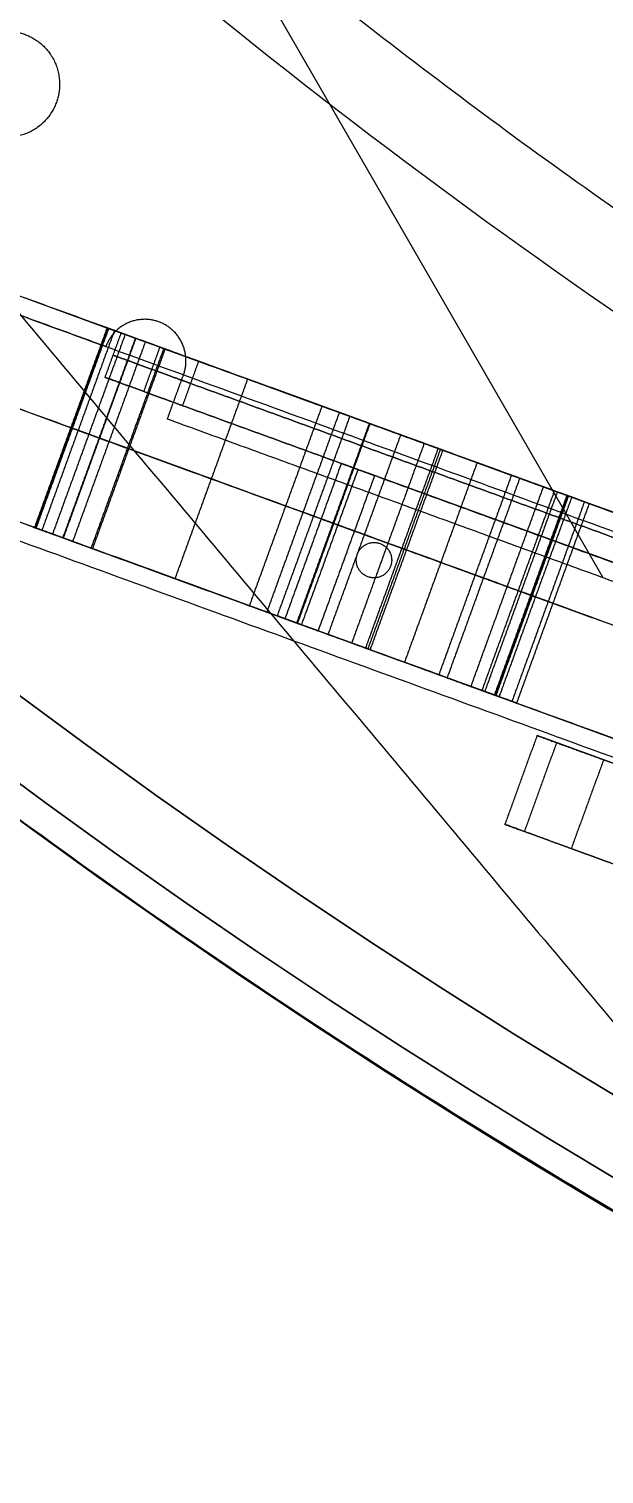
# Model space of a CAD drawing. Header units: millimetres. Extents: x -610 to 610, y -610 to 610.
# Drawn here: x -359.1 to -310.3, y -548 to -425.5 of the extents above; entities that cross this region are included whole.
import ezdxf

# ---------------------------------------------------------------- set-up
doc = ezdxf.new("R2010")
doc.units = ezdxf.units.MM
doc.layers.add('base', color=7, linetype='Continuous', true_color=0xffecbc)

msp = doc.modelspace()

# ---------------------------------------------------------------- linework, layer by layer
at = {"layer": 'base'}
for p, q in [((-310.39, -472.04, 230.97), (-343.47, -414.76, 230.97)), ((-310.39, -472.04, 212.97), (-343.47, -414.76, 212.97)), ((-398.66, -434.04, 122.97), (-295.06, -471.75, 122.97)), ((-404.82, -450.95, 122.97), (-301.22, -488.66, 122.97)), ((-332.6, -462.34, 221.97), (-352.63, -455.05, 221.97)), ((-287.49, -478.76, 221.97), (-329.78, -463.37, 221.97)), ((-301.71, -490.61, 105.6), (-316, -485.41, 105.6)), ((-79.8, -579.89, 106.31), (-318.73, -492.93, 106.31))]:
    msp.add_line(p, q, dxfattribs=at)
at = {"layer": 'base', "extrusion": (0, 0, -1)}
for centre, radius in [((0, 0, 3.53), 610), ((0, 0, 4.53), 610), ((0, 0, -2.48), 607.51), ((0, 0, 10.54), 607.51), ((0, 0, -4.97), 601.5), ((0, 0, 13.03), 601.5)]:
    msp.add_circle(centre, radius, dxfattribs=at)
at = {"layer": 'base'}
for centre, radius in [((0, 0, 249.47), 610), ((0, 0, 250.47), 610), ((0, 0, 243.46), 607.51), ((0, 0, 256.48), 607.51), ((0, 0, 240.97), 601.5), ((0, 0, 258.97), 601.5)]:
    msp.add_circle(centre, radius, dxfattribs=at)
for points, weights, degree, knots in [([(-495.2, -356.2, -4.03), (-851.4, 139, -4.03), (-356.2, 495.2, -4.03), (139, 851.4, -4.03), (495.2, 356.2, -4.03), (851.4, -139, -4.03), (356.2, -495.2, -4.03), (-139, -851.4, -4.03), (-495.2, -356.2, -4.03)], [1, 0.707106781187, 1, 0.707106781187, 1, 0.707106781187, 1, 0.707106781187, 1], 2, [0, 0, 0, 958.185759, 958.185759, 1916.371519, 1916.371519, 2874.557278, 2874.557278, 3832.743037, 3832.743037, 3832.743037]), ([(-610, 0, 249.97), (-610, -610, 249.97), (0, -610, 249.97), (610, -610, 249.97), (610, 0, 249.97), (610, 610, 249.97), (0, 610, 249.97), (-610, 610, 249.97), (-610, 0, 249.97)], [1, 0.707106781187, 1, 0.707106781187, 1, 0.707106781187, 1, 0.707106781187, 1], 2, [0, 0, 0, 958.185759, 958.185759, 1916.371519, 1916.371519, 2874.557278, 2874.557278, 3832.743037, 3832.743037, 3832.743037]), ([(32.65, -544.76, 240.97), (-510.36, -577.3, 240.97), (-544.65, -34.4, 240.97), (-578.93, 508.51, 240.97), (-36.14, 544.54, 240.97), (506.65, 580.56, 240.97), (544.42, 37.89, 240.97), (582.18, -504.79, 240.97), (39.63, -544.29, 240.97)], [1, 0.708239625255, 1, 0.708239625255, 1, 0.708239625255, 1, 0.708239625255, 1], 2, [654.018286, 654.018286, 654.018286, 1509.504571, 1509.504571, 2364.990855, 2364.990855, 3220.47714, 3220.47714, 4075.963425, 4075.963425, 4075.963425]), ([(32.65, -544.76, 244.97), (-510.36, -577.3, 244.97), (-544.65, -34.4, 244.97), (-578.93, 508.51, 244.97), (-36.14, 544.54, 244.97), (506.65, 580.56, 244.97), (544.42, 37.89, 244.97), (582.18, -504.79, 244.97), (39.63, -544.29, 244.97)], [1, 0.708239625255, 1, 0.708239625255, 1, 0.708239625255, 1, 0.708239625255, 1], 2, [654.018286, 654.018286, 654.018286, 1509.504571, 1509.504571, 2364.990855, 2364.990855, 3220.47714, 3220.47714, 4075.963425, 4075.963425, 4075.963425]), ([(32.65, -544.76, 242.97), (-510.36, -577.3, 242.97), (-544.65, -34.4, 242.97), (-578.93, 508.51, 242.97), (-36.14, 544.54, 242.97), (506.65, 580.56, 242.97), (544.42, 37.89, 242.97), (582.18, -504.79, 242.97), (39.63, -544.29, 242.97)], [1, 0.708239625255, 1, 0.708239625255, 1, 0.708239625255, 1, 0.708239625255, 1], 2, [654.018286, 654.018286, 654.018286, 1509.504571, 1509.504571, 2364.990855, 2364.990855, 3220.47714, 3220.47714, 4075.963425, 4075.963425, 4075.963425]), ([(-356.76, -431.75, 230.97), (-355.22, -427.52, 230.97), (-359.45, -425.98, 230.97), (-363.68, -424.44, 230.97), (-365.22, -428.67, 230.97), (-366.76, -432.9, 230.97), (-362.53, -434.44, 230.97), (-358.3, -435.98, 230.97), (-356.76, -431.75, 230.97)], [1, 0.707106781187, 1, 0.707106781187, 1, 0.707106781187, 1, 0.707106781187, 1], 2, [-676.770713, -676.770713, -676.770713, -669.70213, -669.70213, -662.633546, -662.633546, -655.564963, -655.564963, -648.496379, -648.496379, -648.496379]), ([(-356.76, -431.75, 212.97), (-355.22, -427.52, 212.97), (-359.45, -425.98, 212.97), (-363.68, -424.44, 212.97), (-365.22, -428.67, 212.97), (-366.76, -432.9, 212.97), (-362.53, -434.44, 212.97), (-358.3, -435.98, 212.97), (-356.76, -431.75, 212.97)], [1, 0.707106781187, 1, 0.707106781187, 1, 0.707106781187, 1, 0.707106781187, 1], 2, [-676.770713, -676.770713, -676.770713, -669.70213, -669.70213, -662.633546, -662.633546, -655.564963, -655.564963, -648.496379, -648.496379, -648.496379]), ([(-356.76, -431.75, 221.97), (-355.22, -427.52, 221.97), (-359.45, -425.98, 221.97), (-363.68, -424.44, 221.97), (-365.22, -428.67, 221.97), (-366.76, -432.9, 221.97), (-362.53, -434.44, 221.97), (-358.3, -435.98, 221.97), (-356.76, -431.75, 221.97)], [1, 0.707106781187, 1, 0.707106781187, 1, 0.707106781187, 1, 0.707106781187, 1], 2, [-676.770713, -676.770713, -676.770713, -669.70213, -669.70213, -662.633546, -662.633546, -655.564963, -655.564963, -648.496379, -648.496379, -648.496379]), ([(-345.98, -454.83, 230.97), (-344.79, -451.54, 230.97), (-348.08, -450.34, 230.97), (-351.37, -449.15, 230.97), (-352.56, -452.44, 230.97)], [1, 0.707106781187, 1, 0.707106781187, 1], 2, [-862.13514, -862.13514, -862.13514, -856.637353, -856.637353, -851.139566, -851.139566, -851.139566]), ([(-345.98, -454.83, 212.97), (-344.79, -451.54, 212.97), (-348.08, -450.34, 212.97), (-351.37, -449.15, 212.97), (-352.56, -452.44, 212.97)], [1, 0.707106781187, 1, 0.707106781187, 1], 2, [-862.13514, -862.13514, -862.13514, -856.637353, -856.637353, -851.139566, -851.139566, -851.139566]), ([(-345.98, -454.83, 221.97), (-344.79, -451.54, 221.97), (-348.08, -450.34, 221.97), (-351.37, -449.15, 221.97), (-352.56, -452.44, 221.97)], [1, 0.707106781187, 1, 0.707106781187, 1], 2, [-862.13514, -862.13514, -862.13514, -856.637353, -856.637353, -851.139566, -851.139566, -851.139566]), ([(-349.22, -452.04, 138.6), (-350.27, -451.66, 138.6), (-351.2, -451.31, 139.09), (-351.84, -451.08, 139.98), (-352.47, -450.85, 140.86), (-352.67, -450.78, 141.95), (-352.4, -450.88, 143.02)], [1, 0.930850631791, 0.930850631791, 1, 0.930850631791, 0.930850631791, 1], 3, [1554.229026, 1554.229026, 1554.229026, 1554.229026, 1557.445501, 1557.445501, 1557.445501, 1560.661976, 1560.661976, 1560.661976, 1560.661976]), ([(-344.69, -453.69, 212.97), (-344.69, -453.69, 209.47), (-347.98, -452.49, 209.47), (-351.26, -451.29, 209.47), (-351.26, -451.29, 212.97)], [1, 0.707106781187, 1, 0.707106781187, 1], 2, [607.193594, 607.193594, 607.193594, 612.691382, 612.691382, 618.189169, 618.189169, 618.189169]), ([(-351.26, -451.29, 230.97), (-351.26, -451.29, 234.47), (-347.98, -452.49, 234.47), (-344.69, -453.69, 234.47), (-344.69, -453.69, 230.97)], [1, 0.707106781187, 1, 0.707106781187, 1], 2, [636.189169, 636.189169, 636.189169, 641.686956, 641.686956, 647.184743, 647.184743, 647.184743]), ([(-345.37, -455.57, 212.97), (-345.37, -455.57, 209.47), (-348.66, -454.37, 209.47), (-351.95, -453.17, 209.47), (-351.95, -453.17, 212.97)], [1, 0.707106781187, 1, 0.707106781187, 1], 2, [607.193594, 607.193594, 607.193594, 612.691382, 612.691382, 618.189169, 618.189169, 618.189169]), ([(-351.95, -453.17, 230.97), (-351.95, -453.17, 234.47), (-348.66, -454.37, 234.47), (-345.37, -455.57, 234.47), (-345.37, -455.57, 230.97)], [1, 0.707106781187, 1, 0.707106781187, 1], 2, [636.189169, 636.189169, 636.189169, 641.686956, 641.686956, 647.184743, 647.184743, 647.184743]), ([(-346.05, -457.45, 212.97), (-346.05, -457.45, 209.47), (-349.34, -456.25, 209.47), (-352.63, -455.05, 209.47), (-352.63, -455.05, 212.97)], [1, 0.707106781187, 1, 0.707106781187, 1], 2, [607.193594, 607.193594, 607.193594, 612.691382, 612.691382, 618.189169, 618.189169, 618.189169]), ([(-352.63, -455.05, 230.97), (-352.63, -455.05, 234.47), (-349.34, -456.25, 234.47), (-346.05, -457.45, 234.47), (-346.05, -457.45, 230.97)], [1, 0.707106781187, 1, 0.707106781187, 1], 2, [636.189169, 636.189169, 636.189169, 641.686956, 641.686956, 647.184743, 647.184743, 647.184743]), ([(-313.06, -465.2, 149.62), (-318.79, -463.11, 146.1), (-324.51, -461.03, 142.59), (-330.23, -458.95, 139.07), (-330.74, -458.76, 138.76), (-331.3, -458.56, 138.6), (-331.88, -458.35, 138.6)], [1, 1, 1, 1, 0.977285323406, 0.977285323406, 1], 3, [1532.96252, 1532.96252, 1532.96252, 1532.96252, 1533.93889, 1533.93889, 1533.93889, 1535.771427, 1535.771427, 1535.771427, 1535.771427]), ([(-352.3, -460.49, 138.6), (-353.35, -460.11, 138.6), (-354.28, -459.77, 139.09), (-354.92, -459.54, 139.98), (-355.55, -459.31, 140.86), (-355.75, -459.24, 141.95), (-355.47, -459.34, 143.02)], [1, 0.930850631791, 0.930850631791, 1, 0.930850631791, 0.930850631791, 1], 3, [1554.229026, 1554.229026, 1554.229026, 1554.229026, 1557.445501, 1557.445501, 1557.445501, 1560.661976, 1560.661976, 1560.661976, 1560.661976]), ([(-329.78, -463.37, 221.97), (-329.78, -463.37, 223.47), (-331.19, -462.86, 223.47), (-332.6, -462.34, 223.47), (-332.6, -462.34, 221.97), (-332.6, -462.34, 220.47), (-331.19, -462.86, 220.47), (-329.78, -463.37, 220.47), (-329.78, -463.37, 221.97)], [1, 0.707106781187, 1, 0.707106781187, 1, 0.707106781187, 1, 0.707106781187, 1], 2, [-2520.446654, -2520.446654, -2520.446654, -2518.09046, -2518.09046, -2515.734265, -2515.734265, -2513.378071, -2513.378071, -2511.021876, -2511.021876, -2511.021876]), ([(-318.17, -463.34, 196), (-316.92, -463.79, 196.87), (-315.43, -464.33, 196.77), (-314.28, -464.75, 195.76), (-313.14, -465.17, 194.75), (-312.77, -465.3, 193.21), (-313.34, -465.1, 191.74)], [1, 0.870709860437, 0.870709860437, 1, 0.870709860437, 0.870709860437, 1], 3, [1483.018475, 1483.018475, 1483.018475, 1483.018475, 1487.451743, 1487.451743, 1487.451743, 1491.88501, 1491.88501, 1491.88501, 1491.88501]), ([(-355.38, -468.95, 138.6), (-356.42, -468.57, 138.6), (-357.36, -468.23, 139.09), (-357.99, -468, 139.98), (-358.63, -467.77, 140.86), (-358.83, -467.69, 141.95), (-358.55, -467.8, 143.02)], [1, 0.930850631791, 0.930850631791, 1, 0.930850631791, 0.930850631791, 1], 3, [1554.229026, 1554.229026, 1554.229026, 1554.229026, 1557.445501, 1557.445501, 1557.445501, 1560.661976, 1560.661976, 1560.661976, 1560.661976]), ([(-316.14, -473.65, 149.62), (-321.86, -471.57, 146.1), (-327.59, -469.49, 142.59), (-333.31, -467.4, 139.07), (-333.82, -467.22, 138.76), (-334.38, -467.02, 138.6), (-334.96, -466.81, 138.6)], [1, 1, 1, 1, 0.977285323406, 0.977285323406, 1], 3, [1532.96252, 1532.96252, 1532.96252, 1532.96252, 1533.93889, 1533.93889, 1533.93889, 1535.771427, 1535.771427, 1535.771427, 1535.771427]), ([(-331.49, -468.07, 221.97), (-331.49, -468.07, 220.47), (-332.9, -467.56, 220.47), (-334.31, -467.04, 220.47), (-334.31, -467.04, 221.97), (-334.31, -467.04, 223.47), (-332.9, -467.56, 223.47), (-331.49, -468.07, 223.47), (-331.49, -468.07, 221.97)], [1, 0.707106781187, 1, 0.707106781187, 1, 0.707106781187, 1, 0.707106781187, 1], 2, [2511.021876, 2511.021876, 2511.021876, 2513.378071, 2513.378071, 2515.734265, 2515.734265, 2518.09046, 2518.09046, 2520.446654, 2520.446654, 2520.446654]), ([(-328.42, -471.06, -13.03), (-327.9, -469.65, -13.03), (-329.31, -469.13, -13.03), (-330.72, -468.62, -13.03), (-331.24, -470.03, -13.03), (-331.75, -471.44, -13.03), (-330.34, -471.95, -13.03), (-328.93, -472.47, -13.03), (-328.42, -471.06, -13.03)], [1, 0.707106781187, 1, 0.707106781187, 1, 0.707106781187, 1, 0.707106781187, 1], 2, [3926.990817, 3926.990817, 3926.990817, 3929.347011, 3929.347011, 3931.703206, 3931.703206, 3934.0594, 3934.0594, 3936.415595, 3936.415595, 3936.415595]), ([(-328.42, -471.06, 0.97), (-327.9, -469.65, 0.97), (-329.31, -469.13, 0.97), (-330.72, -468.62, 0.97), (-331.24, -470.03, 0.97), (-331.75, -471.44, 0.97), (-330.34, -471.95, 0.97), (-328.93, -472.47, 0.97), (-328.42, -471.06, 0.97)], [1, 0.707106781187, 1, 0.707106781187, 1, 0.707106781187, 1, 0.707106781187, 1], 2, [3926.990817, 3926.990817, 3926.990817, 3929.347011, 3929.347011, 3931.703206, 3931.703206, 3934.0594, 3934.0594, 3936.415595, 3936.415595, 3936.415595]), ([(-328.42, -471.06, -4.03), (-327.9, -469.65, -4.03), (-329.31, -469.13, -4.03), (-330.72, -468.62, -4.03), (-331.24, -470.03, -4.03), (-331.75, -471.44, -4.03), (-330.34, -471.95, -4.03), (-328.93, -472.47, -4.03), (-328.42, -471.06, -4.03)], [1, 0.707106781187, 1, 0.707106781187, 1, 0.707106781187, 1, 0.707106781187, 1], 2, [3926.990817, 3926.990817, 3926.990817, 3929.347011, 3929.347011, 3931.703206, 3931.703206, 3934.0594, 3934.0594, 3936.415595, 3936.415595, 3936.415595]), ([(-321.25, -471.79, 196), (-320, -472.25, 196.87), (-318.51, -472.79, 196.77), (-317.36, -473.21, 195.76), (-316.22, -473.63, 194.75), (-315.85, -473.76, 193.21), (-316.42, -473.55, 191.74)], [1, 0.870709860437, 0.870709860437, 1, 0.870709860437, 0.870709860437, 1], 3, [1483.018475, 1483.018475, 1483.018475, 1483.018475, 1487.451743, 1487.451743, 1487.451743, 1491.88501, 1491.88501, 1491.88501, 1491.88501]), ([(-319.22, -482.11, 149.62), (-324.94, -480.03, 146.1), (-330.67, -477.94, 142.59), (-336.39, -475.86, 139.07), (-336.89, -475.68, 138.76), (-337.45, -475.47, 138.6), (-338.04, -475.26, 138.6)], [1, 1, 1, 1, 0.977285323406, 0.977285323406, 1], 3, [1532.96252, 1532.96252, 1532.96252, 1532.96252, 1533.93889, 1533.93889, 1533.93889, 1535.771427, 1535.771427, 1535.771427, 1535.771427]), ([(-334.57, -476.53, 221.97), (-334.57, -476.53, 220.47), (-335.98, -476.01, 220.47), (-337.38, -475.5, 220.47), (-337.38, -475.5, 221.97), (-337.38, -475.5, 223.47), (-335.98, -476.01, 223.47), (-334.57, -476.53, 223.47), (-334.57, -476.53, 221.97)], [1, 0.707106781187, 1, 0.707106781187, 1, 0.707106781187, 1, 0.707106781187, 1], 2, [2511.021876, 2511.021876, 2511.021876, 2513.378071, 2513.378071, 2515.734265, 2515.734265, 2518.09046, 2518.09046, 2520.446654, 2520.446654, 2520.446654]), ([(-324.33, -480.25, 196), (-323.08, -480.71, 196.87), (-321.59, -481.25, 196.77), (-320.44, -481.67, 195.76), (-319.29, -482.08, 194.75), (-318.93, -482.22, 193.21), (-319.49, -482.01, 191.74)], [1, 0.870709860437, 0.870709860437, 1, 0.870709860437, 0.870709860437, 1], 3, [1483.018475, 1483.018475, 1483.018475, 1483.018475, 1487.451743, 1487.451743, 1487.451743, 1491.88501, 1491.88501, 1491.88501, 1491.88501])]:
    msp.add_rational_spline(points, weights, degree=degree, knots=knots, dxfattribs=at)
for points, degree in [([(-563.1, -207.5, 240.97), (-432.61, -363, 240.97), (-302.13, -518.51, 240.97)], 2), ([(-563.1, -207.5, 244.97), (-432.61, -363, 244.97), (-302.13, -518.51, 244.97)], 2), ([(-563.1, -207.5, 242.97), (-432.61, -363, 242.97), (-302.13, -518.51, 242.97)], 2), ([(-356.76, -431.75, 230.97), (-356.76, -431.75, 221.97), (-356.76, -431.75, 212.97)], 2), ([(-20.66, -571.62, 244.97), (-204.81, -504.6, 244.97), (-388.96, -437.57, 244.97)], 2), ([(-352.56, -452.44, 230.97), (-362.93, -448.66, 230.97), (-373.3, -444.89, 230.97)], 2), ([(-352.56, -452.44, 212.97), (-362.93, -448.66, 212.97), (-373.3, -444.89, 212.97)], 2), ([(-352.56, -452.44, 221.97), (-362.93, -448.66, 221.97), (-373.3, -444.89, 221.97)], 2), ([(-373.3, -444.89, 4.97), (-186.65, -512.82, 4.97), (0, -580.76, 4.97)], 2), ([(-373.3, -444.89, 0.97), (-186.65, -512.82, 0.97), (0, -580.76, 0.97)], 2), ([(-373.3, -444.89, 2.97), (-186.65, -512.82, 2.97), (0, -580.76, 2.97)], 2), ([(-23.74, -580.08, 244.97), (-207.89, -513.05, 244.97), (-392.04, -446.03, 244.97)], 2), ([(-363.2, -446.95, 0.97), (-186.02, -511.44, 0.97), (-8.84, -575.92, 0.97)], 2), ([(-348.08, -450.34, 230.97), (-348.08, -450.34, 221.97), (-348.08, -450.34, 212.97)], 2), ([(-352.46, -450.86, 181.93), (-355.54, -459.31, 181.93), (-358.62, -467.77, 181.93)], 2), ([(-352.4, -450.88, 143.02), (-355.47, -459.34, 143.02), (-358.55, -467.8, 143.02)], 2), ([(-352.33, -450.9, 184.18), (-355.41, -459.36, 184.18), (-358.49, -467.82, 184.18)], 2), ([(-351.84, -451.08, 139.98), (-354.92, -459.54, 139.98), (-357.99, -468, 139.98)], 2), ([(-350.93, -451.41, 185.89), (-354.01, -459.87, 185.89), (-357.09, -468.33, 185.89)], 2), ([(-350.06, -451.73, 172.6), (-353.14, -460.19, 172.6), (-356.22, -468.64, 172.6)], 2), ([(-350.03, -451.74, 152.23), (-353.11, -460.2, 152.23), (-356.18, -468.66, 152.23)], 2), ([(-352.63, -455.05, 212.97), (-351.95, -453.17, 212.97), (-351.26, -451.29, 212.97)], 2), ([(-352.63, -455.05, 230.97), (-351.95, -453.17, 230.97), (-351.26, -451.29, 230.97)], 2), ([(-352.63, -455.05, 221.97), (-351.95, -453.17, 221.97), (-351.26, -451.29, 221.97)], 2), ([(-347.66, -452.6, 163.28), (-349.26, -452.02, 169.49), (-350.86, -451.44, 175.71), (-352.46, -450.86, 181.93)], 3), ([(-352.4, -450.88, 143.02), (-350.82, -451.45, 149.16), (-349.24, -452.03, 155.29), (-347.66, -452.6, 161.43)], 3), ([(-351.26, -451.29, 212.97), (-351.26, -451.29, 221.97), (-351.26, -451.29, 230.97)], 2), ([(-349.22, -452.04, 138.6), (-352.3, -460.49, 138.6), (-355.38, -468.95, 138.6)], 2), ([(-347.66, -452.6, 161.43), (-350.74, -461.06, 161.43), (-353.82, -469.52, 161.43)], 2), ([(-347.66, -452.6, 163.28), (-350.74, -461.06, 163.28), (-353.82, -469.52, 163.28)], 2), ([(-347.55, -452.65, 162.35), (-350.62, -461.1, 162.35), (-353.7, -469.56, 162.35)], 2), ([(-352.56, -452.44, 230.97), (-352.56, -452.44, 221.97), (-352.56, -452.44, 212.97)], 2), ([(-349.34, -456.25, 209.47), (-348.66, -454.37, 209.47), (-347.98, -452.49, 209.47)], 2), ([(-349.34, -456.25, 234.47), (-348.66, -454.37, 234.47), (-347.98, -452.49, 234.47)], 2), ([(-331.88, -458.35, 138.6), (-337.66, -456.24, 138.6), (-343.44, -454.14, 138.6), (-349.22, -452.04, 138.6)], 3), ([(-351.95, -453.17, 212.97), (-351.95, -453.17, 221.97), (-351.95, -453.17, 230.97)], 2), ([(-346.05, -457.45, 212.97), (-345.37, -455.57, 212.97), (-344.69, -453.69, 212.97)], 2), ([(-346.05, -457.45, 230.97), (-345.37, -455.57, 230.97), (-344.69, -453.69, 230.97)], 2), ([(-269.85, -480.93, 212.97), (-307.27, -467.31, 212.97), (-344.69, -453.69, 212.97)], 2), ([(-344.69, -453.69, 230.97), (-307.27, -467.31, 230.97), (-269.85, -480.93, 230.97)], 2), ([(-26.82, -588.54, 244.97), (-210.97, -521.51, 244.97), (-395.12, -454.49, 244.97)], 2), ([(-366.28, -455.4, 0.97), (-189.1, -519.89, 0.97), (-11.92, -584.38, 0.97)], 2), ([(-352.63, -455.05, 212.97), (-352.63, -455.05, 221.97), (-352.63, -455.05, 230.97)], 2), ([(-347.35, -458.59, 230.97), (-346.67, -456.71, 230.97), (-345.98, -454.83, 230.97)], 2), ([(-347.35, -458.59, 212.97), (-346.67, -456.71, 212.97), (-345.98, -454.83, 212.97)], 2), ([(-347.35, -458.59, 221.97), (-346.67, -456.71, 221.97), (-345.98, -454.83, 221.97)], 2), ([(-340.55, -455.19, 138.6), (-343.63, -463.65, 138.6), (-346.71, -472.11, 138.6)], 2), ([(-345.98, -454.83, 230.97), (-345.98, -454.83, 221.97), (-345.98, -454.83, 212.97)], 2), ([(-270.53, -482.81, 212.97), (-307.95, -469.19, 212.97), (-345.37, -455.57, 212.97)], 2), ([(-345.37, -455.57, 230.97), (-307.95, -469.19, 230.97), (-270.53, -482.81, 230.97)], 2), ([(-346.67, -456.71, 230.97), (-346.67, -456.71, 221.97), (-346.67, -456.71, 212.97)], 2), ([(-271.21, -484.69, 212.97), (-308.63, -471.07, 212.97), (-346.05, -457.45, 212.97)], 2), ([(-346.05, -457.45, 230.97), (-308.63, -471.07, 230.97), (-271.21, -484.69, 230.97)], 2), ([(-334.24, -457.49, 196.14), (-337.32, -465.94, 196.14), (-340.4, -474.4, 196.14)], 2), ([(-332.77, -458.02, 196.57), (-335.85, -466.48, 196.57), (-338.92, -474.94, 196.57)], 2), ([(-332.77, -458.02, 196.57), (-331.03, -458.66, 196.57), (-329.3, -459.29, 196.57), (-327.57, -459.92, 196.57)], 3), ([(-259.36, -490.62, 230.97), (-303.35, -474.6, 230.97), (-347.35, -458.59, 230.97)], 2), ([(-347.35, -458.59, 230.97), (-347.35, -458.59, 221.97), (-347.35, -458.59, 212.97)], 2), ([(-259.36, -490.62, 212.97), (-303.35, -474.6, 212.97), (-347.35, -458.59, 212.97)], 2), ([(-259.36, -490.62, 221.97), (-303.35, -474.6, 221.97), (-347.35, -458.59, 221.97)], 2), ([(-331.88, -458.35, 138.6), (-334.96, -466.81, 138.6), (-338.04, -475.26, 138.6)], 2), ([(-330.23, -458.95, 139.07), (-333.31, -467.4, 139.07), (-336.39, -475.86, 139.07)], 2), ([(-330.17, -458.97, 196.57), (-333.25, -467.43, 196.57), (-336.32, -475.89, 196.57)], 2), ([(-2.05, -599.17, 4.97), (-192.81, -529.74, 4.97), (-383.56, -460.31, 4.97)], 2), ([(-2.05, -599.17, 0.97), (-192.81, -529.74, 0.97), (-383.56, -460.31, 0.97)], 2), ([(-2.05, -599.17, 2.97), (-192.81, -529.74, 2.97), (-383.56, -460.31, 2.97)], 2), ([(-350.74, -461.06, 163.28), (-352.34, -460.48, 169.49), (-353.94, -459.9, 175.71), (-355.54, -459.31, 181.93)], 3), ([(-355.47, -459.34, 143.02), (-353.9, -459.91, 149.16), (-352.32, -460.49, 155.29), (-350.74, -461.06, 161.43)], 3), ([(-327.57, -459.92, 196.57), (-330.65, -468.37, 196.57), (-333.73, -476.83, 196.57)], 2), ([(-334.96, -466.81, 138.6), (-340.74, -464.7, 138.6), (-346.52, -462.6, 138.6), (-352.3, -460.49, 138.6)], 3), ([(-325.57, -460.64, 195.84), (-328.65, -469.1, 195.84), (-331.72, -477.56, 195.84)], 2), ([(-324.39, -461.07, 193.97), (-327.47, -469.53, 193.97), (-330.55, -477.99, 193.97)], 2), ([(-324.2, -461.14, 193.2), (-327.27, -469.6, 193.2), (-330.35, -478.06, 193.2)], 2), ([(-324, -461.22, 192.42), (-327.08, -469.67, 192.42), (-330.16, -478.13, 192.42)], 2), ([(-324.39, -461.07, 193.97), (-324.26, -461.12, 193.46), (-324.13, -461.17, 192.94), (-324, -461.22, 192.42)], 3), ([(-324, -461.22, 192.42), (-322.06, -461.92, 193.62), (-320.11, -462.63, 194.81), (-318.17, -463.34, 196)], 3), ([(-332.6, -462.34, 221.97), (-334.99, -468.92, 221.97), (-337.38, -475.5, 221.97)], 2), ([(-331.19, -462.86, 220.47), (-333.58, -469.43, 220.47), (-335.98, -476.01, 220.47)], 2), ([(-331.19, -462.86, 223.47), (-333.58, -469.43, 223.47), (-335.98, -476.01, 223.47)], 2), ([(-321.09, -462.28, 194.21), (-324.16, -470.73, 194.21), (-327.24, -479.19, 194.21)], 2), ([(-369.36, -463.86, 0.97), (-192.18, -528.35, 0.97), (-15, -592.84, 0.97)], 2), ([(-329.78, -463.37, 221.97), (-332.17, -469.95, 221.97), (-334.57, -476.53, 221.97)], 2), ([(-318.17, -463.34, 196), (-321.25, -471.79, 196), (-324.33, -480.25, 196)], 2), ([(-317.47, -463.59, 175.77), (-320.55, -472.05, 175.77), (-323.63, -480.51, 175.77)], 2), ([(-313.47, -465.05, 191.34), (-314.8, -464.56, 186.15), (-316.14, -464.08, 180.96), (-317.47, -463.59, 175.77)], 3), ([(-317.47, -463.59, 175.77), (-315.51, -464.31, 168.14), (-313.54, -465.02, 160.51), (-311.58, -465.74, 152.88)], 3), ([(-315.47, -464.32, 183.56), (-318.55, -472.78, 183.56), (-321.62, -481.24, 183.56)], 2), ([(-314.53, -464.66, 164.33), (-317.6, -473.12, 164.33), (-320.68, -481.58, 164.33)], 2), ([(-314.28, -464.75, 195.76), (-317.36, -473.21, 195.76), (-320.44, -481.67, 195.76)], 2), ([(-313.47, -465.05, 191.34), (-316.54, -473.51, 191.34), (-319.62, -481.96, 191.34)], 2), ([(-313.41, -465.07, 191.54), (-316.49, -473.53, 191.54), (-319.56, -481.99, 191.54)], 2), ([(-313.34, -465.1, 191.74), (-316.42, -473.55, 191.74), (-319.49, -482.01, 191.74)], 2), ([(-313.06, -465.2, 149.62), (-316.14, -473.65, 149.62), (-319.22, -482.11, 149.62)], 2), ([(-311.58, -465.74, 152.35), (-311.58, -465.74, 151.22), (-312.15, -465.53, 150.18), (-313.06, -465.2, 149.62)], 3), ([(-335.85, -466.48, 196.57), (-334.11, -467.11, 196.57), (-332.38, -467.74, 196.57), (-330.65, -468.37, 196.57)], 3), ([(-311.98, -465.59, 150.77), (-315.06, -474.05, 150.77), (-318.13, -482.51, 150.77)], 2), ([(-311.58, -465.74, 152.88), (-314.66, -474.19, 152.88), (-317.74, -482.65, 152.88)], 2), ([(-311.58, -465.74, 152.35), (-314.66, -474.19, 152.35), (-317.74, -482.65, 152.35)], 2), ([(-311.58, -465.74, 152.61), (-314.66, -474.19, 152.61), (-317.74, -482.65, 152.61)], 2), ([(-311.58, -465.74, 152.88), (-311.58, -465.74, 152.7), (-311.58, -465.74, 152.53), (-311.58, -465.74, 152.35)], 3), ([(-353.82, -469.52, 163.28), (-355.42, -468.94, 169.49), (-357.02, -468.35, 175.71), (-358.62, -467.77, 181.93)], 3), ([(-358.55, -467.8, 143.02), (-356.97, -468.37, 149.16), (-355.4, -468.94, 155.29), (-353.82, -469.52, 161.43)], 3), ([(-338.04, -475.26, 138.6), (-343.82, -473.16, 138.6), (-349.6, -471.05, 138.6), (-355.38, -468.95, 138.6)], 3), ([(-331.24, -470.03, 0.97), (-331.24, -470.03, -6.03), (-331.24, -470.03, -13.03)], 2), ([(-329.31, -469.13, 0.97), (-329.31, -469.13, -6.03), (-329.31, -469.13, -13.03)], 2), ([(-327.47, -469.53, 193.97), (-327.34, -469.58, 193.46), (-327.21, -469.63, 192.94), (-327.08, -469.67, 192.42)], 3), ([(-327.08, -469.67, 192.42), (-325.14, -470.38, 193.62), (-323.19, -471.09, 194.81), (-321.25, -471.79, 196)], 3), ([(-328.42, -471.06, 0.97), (-328.42, -471.06, -6.03), (-328.42, -471.06, -13.03)], 2), ([(-330.34, -471.95, 0.97), (-330.34, -471.95, -6.03), (-330.34, -471.95, -13.03)], 2), ([(-316.54, -473.51, 191.34), (-317.88, -473.02, 186.15), (-319.21, -472.54, 180.96), (-320.55, -472.05, 175.77)], 3), ([(-320.55, -472.05, 175.77), (-318.59, -472.76, 168.14), (-316.62, -473.48, 160.51), (-314.66, -474.19, 152.88)], 3), ([(-314.66, -474.19, 152.35), (-314.66, -474.19, 151.22), (-315.22, -473.99, 150.18), (-316.14, -473.65, 149.62)], 3), ([(-338.92, -474.94, 196.57), (-337.19, -475.57, 196.57), (-335.46, -476.2, 196.57), (-333.73, -476.83, 196.57)], 3), ([(-314.66, -474.19, 152.88), (-314.66, -474.19, 152.7), (-314.66, -474.19, 152.53), (-314.66, -474.19, 152.35)], 3), ([(-330.55, -477.99, 193.97), (-330.42, -478.03, 193.46), (-330.29, -478.08, 192.94), (-330.16, -478.13, 192.42)], 3), ([(-330.16, -478.13, 192.42), (-328.21, -478.84, 193.62), (-326.27, -479.54, 194.81), (-324.33, -480.25, 196)], 3), ([(-319.62, -481.96, 191.34), (-320.96, -481.48, 186.15), (-322.29, -480.99, 180.96), (-323.63, -480.51, 175.77)], 3), ([(-323.63, -480.51, 175.77), (-321.66, -481.22, 168.14), (-319.7, -481.94, 160.51), (-317.74, -482.65, 152.88)], 3), ([(-317.74, -482.65, 152.35), (-317.74, -482.65, 151.22), (-318.3, -482.44, 150.18), (-319.22, -482.11, 149.62)], 3), ([(-317.74, -482.65, 152.88), (-317.74, -482.65, 152.7), (-317.74, -482.65, 152.53), (-317.74, -482.65, 152.35)], 3), ([(-316, -485.41, 194.83), (-317.37, -489.17, 194.83), (-318.73, -492.93, 194.83)], 2), ([(-316, -485.41, 17.8), (-317.37, -489.17, 17.8), (-318.73, -492.93, 17.8)], 2), ([(-316, -485.41, 106.31), (-317.37, -489.17, 106.31), (-318.73, -492.93, 106.31)], 2), ([(-314.35, -486.01, 199.07), (-315.71, -489.77, 199.07), (-317.08, -493.53, 199.07)], 2), ([(-314.35, -486.01, 13.56), (-315.71, -489.77, 13.56), (-317.08, -493.53, 13.56)], 2), ([(-316, -485.41, 17.8), (-316, -485.41, 106.31), (-316, -485.41, 194.83)], 2), ([(-310.36, -487.46, 200.83), (-311.73, -491.22, 200.83), (-313.1, -494.98, 200.83)], 2), ([(-310.36, -487.46, 11.8), (-311.73, -491.22, 11.8), (-313.1, -494.98, 11.8)], 2), ([(-310.36, -487.46, 200.83), (-196.53, -528.89, 200.83), (-82.7, -570.33, 200.83)], 2), ([(-82.7, -570.33, 11.8), (-196.53, -528.89, 11.8), (-310.36, -487.46, 11.8)], 2), ([(-318.73, -492.93, 194.83), (-318.73, -492.93, 106.31), (-318.73, -492.93, 17.8)], 2), ([(-85.44, -577.84, 200.83), (-199.27, -536.41, 200.83), (-313.1, -494.98, 200.83)], 2), ([(-313.1, -494.98, 11.8), (-199.27, -536.41, 11.8), (-85.44, -577.84, 11.8)], 2)]:
    msp.add_open_spline(points, degree=degree, dxfattribs=at)
for points, weights, degree in [([(-418.96, -338.33, 230.97), (-352.72, -420.35, 230.97), (-260.43, -471.35, 230.97)], [1, 0.981366959849, 1], 2), ([(-418.96, -338.33, 212.97), (-352.72, -420.35, 212.97), (-260.43, -471.35, 212.97)], [1, 0.981366959849, 1], 2), ([(-418.96, -338.33, 221.97), (-352.72, -420.35, 221.97), (-260.43, -471.35, 221.97)], [1, 0.981366959849, 1], 2), ([(-352.46, -450.86, 181.93), (-352.87, -450.71, 183.53), (-352.28, -450.92, 185.06), (-350.93, -451.41, 185.89)], [1, 0.861136950141, 0.861136950141, 1], 3), ([(-347.66, -452.6, 161.43), (-347.51, -452.66, 162.04), (-347.51, -452.66, 162.67), (-347.66, -452.6, 163.28)], [1, 0.976344518283, 0.976344518283, 1], 3), ([(-355.54, -459.31, 181.93), (-355.95, -459.16, 183.53), (-355.36, -459.38, 185.06), (-354.01, -459.87, 185.89)], [1, 0.861136950141, 0.861136950141, 1], 3), ([(-327.57, -459.92, 196.57), (-326.02, -460.48, 196.57), (-324.8, -460.93, 195.56), (-324.39, -461.07, 193.97)], [1, 0.862453453742, 0.862453453742, 1], 3), ([(-350.74, -461.06, 161.43), (-350.58, -461.12, 162.04), (-350.58, -461.12, 162.67), (-350.74, -461.06, 163.28)], [1, 0.976344518283, 0.976344518283, 1], 3), ([(-313.34, -465.1, 191.74), (-313.39, -465.08, 191.61), (-313.43, -465.06, 191.48), (-313.47, -465.05, 191.34)], [1, 0.998791017407, 0.998791017407, 1], 3), ([(-358.62, -467.77, 181.93), (-359.03, -467.62, 183.53), (-358.44, -467.84, 185.06), (-357.09, -468.33, 185.89)], [1, 0.861136950141, 0.861136950141, 1], 3), ([(-330.65, -468.37, 196.57), (-329.1, -468.94, 196.57), (-327.87, -469.38, 195.56), (-327.47, -469.53, 193.97)], [1, 0.862453453742, 0.862453453742, 1], 3), ([(-353.82, -469.52, 161.43), (-353.66, -469.58, 162.04), (-353.66, -469.58, 162.67), (-353.82, -469.52, 163.28)], [1, 0.976344518283, 0.976344518283, 1], 3), ([(-316.42, -473.55, 191.74), (-316.47, -473.54, 191.61), (-316.51, -473.52, 191.48), (-316.54, -473.51, 191.34)], [1, 0.998791017407, 0.998791017407, 1], 3), ([(-333.73, -476.83, 196.57), (-332.18, -477.39, 196.57), (-330.95, -477.84, 195.56), (-330.55, -477.99, 193.97)], [1, 0.862453453742, 0.862453453742, 1], 3), ([(-319.49, -482.01, 191.74), (-319.54, -481.99, 191.61), (-319.59, -481.98, 191.48), (-319.62, -481.96, 191.34)], [1, 0.998791017407, 0.998791017407, 1], 3), ([(-316, -485.41, 194.83), (-316, -485.41, 200.83), (-310.36, -487.46, 200.83)], [1, 0.707106781187, 1], 2), ([(-310.36, -487.46, 11.8), (-316, -485.41, 11.8), (-316, -485.41, 17.8)], [1, 0.707106781187, 1], 2), ([(-313.1, -494.98, 200.83), (-318.73, -492.93, 200.83), (-318.73, -492.93, 194.83)], [1, 0.707106781187, 1], 2), ([(-318.73, -492.93, 17.8), (-318.73, -492.93, 11.8), (-313.1, -494.98, 11.8)], [1, 0.707106781187, 1], 2)]:
    msp.add_rational_spline(points, weights, degree=degree, dxfattribs=at)
for points in [[(-350.93, -451.41, 185.89), (-345.37, -453.44, 189.3), (-339.81, -455.46, 192.72), (-334.24, -457.49, 196.14), (-333.77, -457.66, 196.43), (-333.26, -457.85, 196.57), (-332.77, -458.02, 196.57)], [(-354.01, -459.87, 185.89), (-348.45, -461.9, 189.3), (-342.89, -463.92, 192.72), (-337.32, -465.94, 196.14), (-336.85, -466.12, 196.43), (-336.34, -466.3, 196.57), (-335.85, -466.48, 196.57)], [(-357.09, -468.33, 185.89), (-351.53, -470.35, 189.3), (-345.96, -472.38, 192.72), (-340.4, -474.4, 196.14), (-339.92, -474.58, 196.43), (-339.42, -474.76, 196.57), (-338.92, -474.94, 196.57)]]:
    msp.add_open_spline(points, degree=3, knots=[1604.828417, 1604.828417, 1604.828417, 1604.828417, 1605.777251, 1605.777251, 1605.777251, 1606.01895, 1606.01895, 1606.01895, 1606.01895], dxfattribs=at)

doc.saveas('drawing.dxf')
